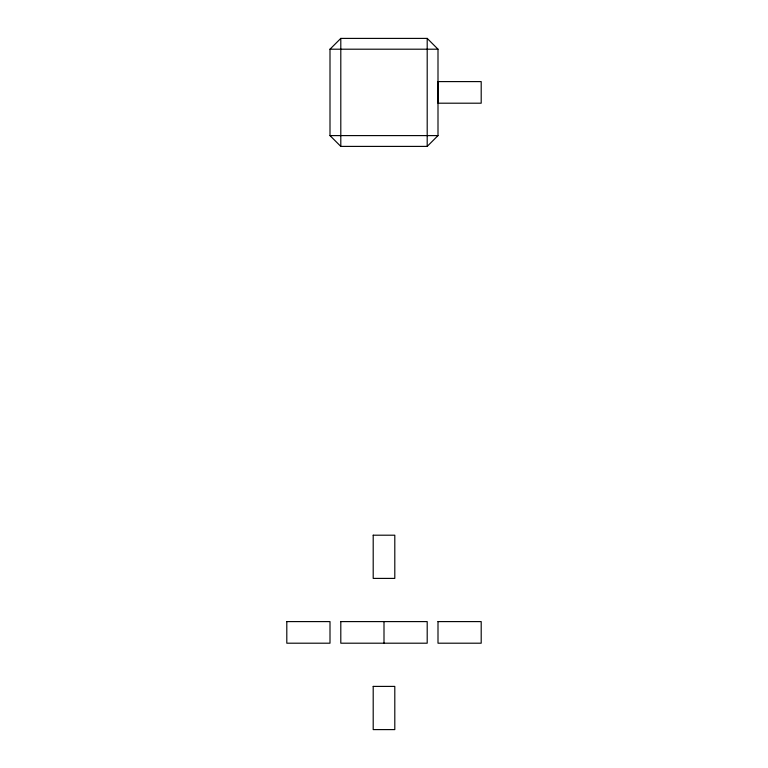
<?xml version="1.0" encoding="UTF-8"?>
<svg xmlns="http://www.w3.org/2000/svg" width="768" height="768" viewBox="0 0 768 768"><rect width="100%" height="100%" fill="white"/><g stroke="black" fill="none" stroke-linecap="round" stroke-linejoin="round"><path stroke-width="1.15" d="M384 643.2L384 621.6M330 49.2L340.8 38.4L427.2 38.4L438 49.2L438 135.6L427.2 146.4L340.8 146.4L330 135.6L330 49.2L438 49.2M330 135.6L438 135.6M427.2 38.4L427.2 146.4M340.8 38.4L340.8 146.4M286.8 621.6L286.8 643.2L330 643.2L330 621.6L286.8 621.6M340.8 621.6L340.8 643.2L427.2 643.2L427.2 621.6L340.8 621.6M373.2 686.4L373.2 729.6L394.8 729.6L394.8 686.4L373.2 686.4M373.2 535.2L373.2 578.4L394.8 578.4L394.8 535.2L373.2 535.2M438 621.6L438 643.2L481.2 643.2L481.2 621.6L438 621.6M438 81.6L438 103.2L481.2 103.2L481.2 81.6L438 81.6"/></g></svg>
